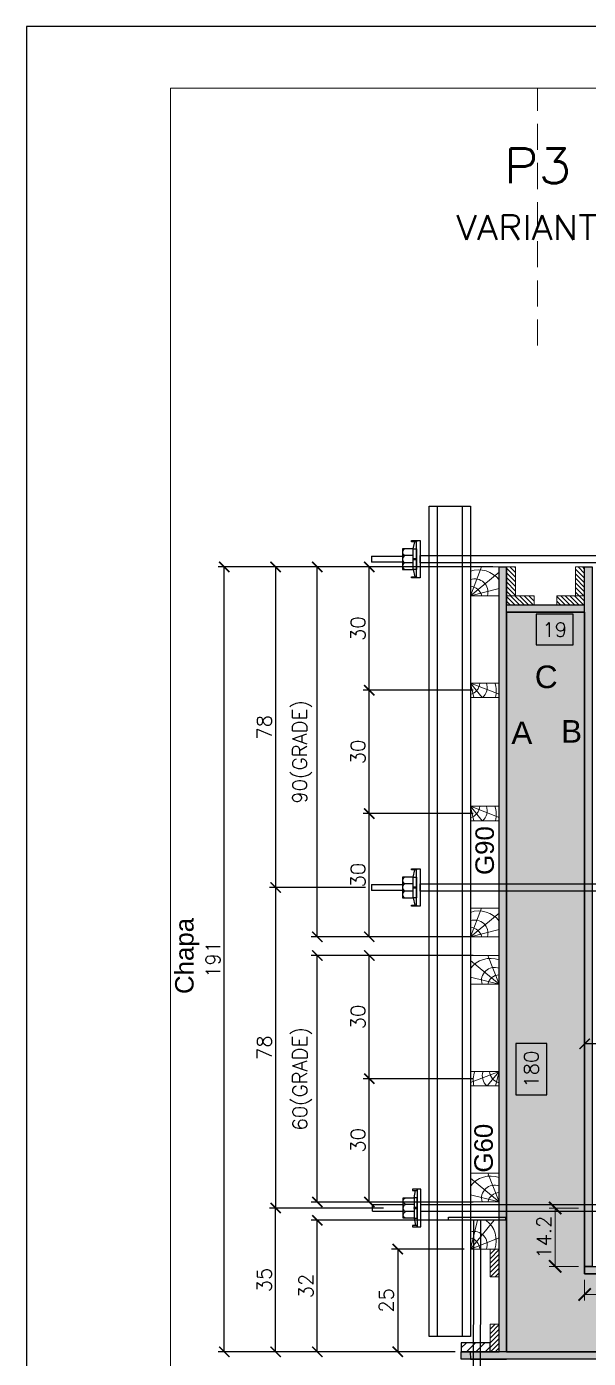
# Model space of a CAD drawing. Extents: x -23436 to 4767, y -3862 to 10024.
# Drawn here: x -20676 to -20403, y 5634 to 6282 of the extents above; entities that cross this region are included whole.
import ezdxf
from ezdxf.enums import TextEntityAlignment as Align

# ---------------------------------------------------------------- set-up
doc = ezdxf.new("R2010")
doc.units = 0
doc.header["$PDMODE"] = 2
doc.header["$PDSIZE"] = 10
doc.linetypes.add('CABLIN', pattern=[0.35, 0.25, -0.1])
doc.linetypes.add('HIDDEN', pattern=[9.525, 6.35, -3.175])
doc.layers.get('0').update_dxf_attribs({"lineweight": 13})
doc.layers.get('Defpoints').update_dxf_attribs({"lineweight": 13})
for name, color, linetype in [('Barra de Ancoragem', 20, 'Continuous'), ('CHAPA', 1, 'Continuous'), ('Concreto', 250, 'HIDDEN'), ('Cota', 4, 'Continuous'), ('Cota Seção (2x)', 4, 'Continuous'), ('Hachura', 252, 'CABLIN'), ('MB Logo', 254, 'Continuous'), ('MEIO_PONT', 93, 'Continuous'), ('Painéis', 30, 'Continuous'), ('Perfil Metálico', 224, 'Continuous'), ('Texto de Titulo', 7, 'Continuous'), ('Texto Qtd Sarr', 242, 'Continuous'), ('TEXTO_GERAL', 7, 'Continuous')]:
    doc.layers.add(name, color=color, linetype=linetype)
for name, color, linetype, lineweight in [('FOLHA MB', 7, 'Continuous', 13), ('Madeira', 100, 'Continuous', 13), ('sarrafo', 93, 'Continuous', 13), ('Texto Seção', 7, 'Continuous', 15)]:
    doc.layers.add(name, color=color, linetype=linetype, lineweight=lineweight)
doc.layers.add('Laje_Perimetro', color=7, linetype='Continuous', plot=False)
doc.styles.add('ARIAL', font='arial.ttf', dxfattribs={"oblique": 15, "height": 25})
doc.styles.add('ROMANS', font='romans.shx')
doc.styles.add('SANSSERIF', font='sas_____.pfb')
doc.dimstyles.new('COTA SECAO', dxfattribs={"dimtxt": 7, "dimasz": 5, "dimexe": 3, "dimexo": 3, "dimgap": 2, "dimtad": 3, "dimdec": 1, "dimlfac": 0.5, "dimzin": 12, "dimdsep": 46, "dimtxsty": 'ROMANS', "dimblk": 'ARCHTICK', "dimcen": 0, "dimclrd": 4, "dimclre": 4, "dimclrt": 1, "dimadec": 1, "dimazin": 3, "dimtfac": 1, "dimtdec": 1, "dimtmove": 0, "dimatfit": 3, "dimldrblk": 'OBLIQUE', "dimfxl": 0, "dimtolj": 1, "dimtzin": 12, "dimarcsym": 0})
doc.dimstyles.new('SECÇÃO 2', dxfattribs={"dimtxt": 7, "dimasz": 6, "dimexe": 0.18, "dimexo": 2, "dimgap": -4, "dimtad": 3, "dimdec": 1, "dimlfac": 0.5, "dimzin": 12, "dimdsep": 46, "dimtxsty": 'ROMANS', "dimblk": 'ARCHTICK', "dimcen": 0.09, "dimse1": 1, "dimse2": 1, "dimsd1": 1, "dimsd2": 1, "dimclrd": 180, "dimclre": 5, "dimclrt": 1, "dimadec": 0, "dimazin": 3, "dimtfac": 1, "dimtdec": 1, "dimtofl": 0, "dimtmove": 0, "dimatfit": 3, "dimldrblk": 'ARCHTICK', "dimfxl": 0, "dimtolj": 1, "dimtzin": 0, "dimarcsym": 0})
pattern_1 = [(315, (-19244.7105, 4788.4907), (1.122532, 1.122532), [])]

# ---------------------------------------------------------------- blocks, each defined once
blk = doc.blocks.new('A$C169d8357')
at = {"layer": 'FOLHA MB', "color": 1}
for points in [[(0, 1199.94), (0, 149.94), (1485.02, 149.94), (1485.02, 1199.94)], [(70, 1169.94), (70, 179.94), (1455.02, 179.94), (1455.02, 1169.94)]]:
    blk.add_lwpolyline(points, close=True, dxfattribs=at)
blk = doc.blocks.new('titulo1')
at = {"layer": 'Defpoints', "color": 252, "linetype": 'HIDDEN', "ltscale": 2}
blk.add_line((0, 0), (0, 125), dxfattribs=at)
at = {"layer": 'Defpoints', "style": 'ROMANS', "oblique": 15}
blk.add_attdef('FOLHA', text='', height=10, dxfattribs=at).set_placement((0, 15.58), align=Align.MIDDLE_CENTER)
at = {"layer": 'Texto Qtd Sarr', "color": 3, "style": 'ROMANS', "oblique": 15}
for tag, height, p in [('TITULO', 17, (0, 71.45)), ('SEÇÃO', 12, (0, 41.55))]:
    blk.add_attdef(tag, text='', height=height, dxfattribs=at).set_placement(p, align=Align.MIDDLE_CENTER)
blk = doc.blocks.new('ERTYERTYUYTURTYUTRYU')
at = {"layer": 'Barra de Ancoragem'}
for p, q in [((8963.33, 10873.8), (8963.33, 10855.54)), ((8964.88, 10869.68), (8964.1, 10873.21)), ((8985.14, 10863.2), (8985.14, 10866.14)), ((8964.88, 10859.66), (8964.1, 10856.13))]:
    blk.add_line(p, q, dxfattribs=at)
at = {"layer": 'Barra de Ancoragem', "flags": 128}
for points in [[(8961.54, 10855.54), (8961.54, 10873.8), (8963.33, 10873.8), (8963.33, 10855.54)], [(8963.33, 10873.8), (8965.7, 10873.8), (8965.7, 10873.21), (8963.33, 10873.21)], [(8963.33, 10869.68), (8964.88, 10869.68), (8964.88, 10859.66), (8963.33, 10859.66)], [(8963.33, 10856.13), (8965.7, 10856.13), (8965.7, 10855.54), (8963.33, 10855.54)]]:
    blk.add_lwpolyline(points, close=True, dxfattribs=at)
for points in [[(8964.88, 10859.66), (8970.14, 10859.66), (8970.14, 10869.68), (8964.88, 10869.68)], [(8964.88, 10864.37), (8963.33, 10864.37), (8963.33, 10864.96), (8964.88, 10864.96), (8964.88, 10864.37), (8964.88, 10864.96)], [(8985.14, 10863.2), (8970.14, 10863.2), (8970.14, 10866.14), (8985.14, 10866.14)]]:
    blk.add_lwpolyline(points, dxfattribs=at)
for points in [[(8964.88, 10866.44), (8968.96, 10866.44, 0.729796), (8968.96, 10869.68, 0.729796)], [(8964.88, 10862.9), (8968.96, 10862.9, 0.666667), (8968.96, 10866.44, 0.666667)]]:
    blk.add_lwpolyline(points, format="xyb", dxfattribs=at)
at = {"layer": 'Barra de Ancoragem'}
blk.add_arc((8968.44, 10861.28), 1.7, 287.75636, 72.24364, dxfattribs=at)
blk = doc.blocks.new('*D5163')
at = {"layer": 'Cota Seção (2x)', "color": 180, "lineweight": -2, "transparency": 16777216}
for p, q in [((-20410.51, 5996.32), (-20428.51, 5996.32)), ((-20428.51, 5996.32), (-20428.51, 5981.32)), ((-20410.51, 5981.32), (-20410.51, 5996.32)), ((-20428.51, 5981.32), (-20410.51, 5981.32))]:
    blk.add_line(p, q, dxfattribs=at)
at = {"layer": 'Defpoints', "color": 0, "transparency": 16777216}
for p in [(-20442.96, 6000.89), (-20404.96, 6000.89), (-20404.96, 5977.32)]:
    blk.add_point(p, dxfattribs=at)
at = {"layer": 'Cota Seção (2x)', "color": 1, "transparency": 16777216, "insert": (-20419.51, 5988.82), "char_height": 7, "attachment_point": 5, "style": 'ROMANS'}
blk.add_mtext('\\A1;19', dxfattribs=at)
blk = doc.blocks.new('_ArchTick')
at = {"color": 0, "linetype": 'ByBlock', "const_width": 0.15}
blk.add_lwpolyline([(-0.5, -0.5), (0.5, 0.5)], dxfattribs=at)
blk = doc.blocks.new('*D5165')
at = {"layer": 'Cota Seção (2x)', "color": 180, "lineweight": -2, "transparency": 16777216}
for p, q in [((-20423.38, 5787.39), (-20438.38, 5787.39)), ((-20438.38, 5787.39), (-20438.38, 5762.39)), ((-20423.38, 5762.39), (-20423.38, 5787.39)), ((-20438.38, 5762.39), (-20423.38, 5762.39))]:
    blk.add_line(p, q, dxfattribs=at)
at = {"layer": 'Defpoints', "color": 0, "transparency": 16777216}
for p in [(-20441.24, 5997.29), (-20419.38, 5997.29), (-20441.24, 5637.29)]:
    blk.add_point(p, dxfattribs=at)
at = {"layer": 'Cota Seção (2x)', "color": 1, "transparency": 16777216, "insert": (-20430.88, 5774.89), "char_height": 7, "attachment_point": 5, "rotation": 90, "style": 'ROMANS'}
blk.add_mtext('\\A1;180', dxfattribs=at)
blk = doc.blocks.new('*D5166')
at = {"layer": 'Cota Seção (2x)', "color": 180, "lineweight": -2, "transparency": 16777216}
for p, q in [((-20151.96, 5671.46), (-20177.96, 5671.46)), ((-20177.96, 5671.46), (-20177.96, 5656.46)), ((-20151.96, 5656.46), (-20151.96, 5671.46)), ((-20177.96, 5656.46), (-20151.96, 5656.46))]:
    blk.add_line(p, q, dxfattribs=at)
at = {"layer": 'Defpoints', "color": 0, "transparency": 16777216}
for p in [(-20442.96, 5652.46), (-20442.96, 5648.99), (-19972.96, 5648.99)]:
    blk.add_point(p, dxfattribs=at)
at = {"layer": 'Cota Seção (2x)', "color": 1, "transparency": 16777216, "insert": (-20164.96, 5663.96), "char_height": 7, "attachment_point": 5, "style": 'ROMANS'}
blk.add_mtext('\\A1;235', dxfattribs=at)
blk = doc.blocks.new('PONTALETE')
at = {"layer": 'Madeira'}
for q in [(2.71, 7), (7, 5.76), (7, 1.74)]:
    blk.add_line((0, 0), q, dxfattribs=at)
blk.add_lwpolyline([(0, 0), (7, 0), (7, 7), (0, 7)], close=True, dxfattribs=at)
for centre, radius, start, end in [((2.04, 0.06), 6.23, 37.2818, 109.0913), ((1.09, 0.9), 3.19, 343.603, 109.9847), ((-0.21, -0.78), 3.09, 14.6322, 86.0383)]:
    blk.add_arc(centre, radius, start, end, dxfattribs=at)
blk = doc.blocks.new('*D5167')
at = {"layer": 'Cota', "color": 4, "lineweight": -2, "transparency": 16777216}
for p, q in [((-20463.63, 5701.29), (-20538, 5701.29)), ((-20535, 5637.29), (-20535, 5701.29)), ((-20467.96, 5637.29), (-20538, 5637.29))]:
    blk.add_line(p, q, dxfattribs=at)
at = {"layer": 'Defpoints', "color": 0, "transparency": 16777216}
for p in [(-20535, 5701.29), (-20460.63, 5701.29), (-20464.96, 5637.29)]:
    blk.add_point(p, dxfattribs=at)
at = {"layer": 'Cota', "color": 4, "lineweight": -2, "transparency": 16777216, "xscale": 5, "yscale": 5, "zscale": 5}
for p, rotation in [((-20535, 5701.29), 90), ((-20535, 5637.29), 270)]:
    blk.add_blockref('_ArchTick', p, dxfattribs=dict(at, rotation=rotation))
at = {"layer": 'Cota', "color": 1, "transparency": 16777216, "insert": (-20540.5, 5669.29), "char_height": 7, "attachment_point": 5, "rotation": 90, "style": 'ROMANS'}
blk.add_mtext('\\A1;32', dxfattribs=at)
blk = doc.blocks.new('_OBLIQUE')
at = {"color": 0, "linetype": 'ByBlock', "lineweight": -2}
for p, q in [((0, 0), (-1, 0)), ((-0.5, -0.5), (0.5, 0.5))]:
    blk.add_line(p, q, dxfattribs=at)
blk = doc.blocks.new('*D5168')
at = {"layer": 'Cota', "color": 4, "lineweight": -2, "transparency": 16777216}
for p, q in [((-20463.56, 5687.29), (-20498.87, 5687.29)), ((-20495.87, 5687.29), (-20495.87, 5637.29)), ((-20467.96, 5637.29), (-20498.87, 5637.29))]:
    blk.add_line(p, q, dxfattribs=at)
at = {"layer": 'Defpoints', "color": 0, "transparency": 16777216}
for p in [(-20460.56, 5687.29), (-20495.87, 5637.29), (-20464.96, 5637.29)]:
    blk.add_point(p, dxfattribs=at)
at = {"layer": 'Cota', "color": 4, "lineweight": -2, "transparency": 16777216, "xscale": 5, "yscale": 5, "zscale": 5}
for p, rotation in [((-20495.87, 5687.29), 90), ((-20495.87, 5637.29), 270)]:
    blk.add_blockref('_ArchTick', p, dxfattribs=dict(at, rotation=rotation))
at = {"layer": 'Cota', "color": 1, "transparency": 16777216, "insert": (-20501.37, 5662.29), "char_height": 7, "attachment_point": 5, "rotation": 90, "style": 'ROMANS'}
blk.add_mtext('\\A1;25', dxfattribs=at)
blk = doc.blocks.new('*D5169')
at = {"layer": 'Cota', "color": 4, "lineweight": -2, "transparency": 16777216}
for p, q in [((-20404.96, 5678.29), (-20404.96, 5790.22)), ((-19950.96, 5686.29), (-19950.96, 5790.22)), ((-19950.96, 5787.22), (-20404.96, 5787.22))]:
    blk.add_line(p, q, dxfattribs=at)
at = {"layer": 'Defpoints', "color": 0, "transparency": 16777216}
for p in [(-20404.96, 5787.22), (-19950.96, 5683.29), (-20404.96, 5675.29)]:
    blk.add_point(p, dxfattribs=at)
at = {"layer": 'Cota', "color": 4, "lineweight": -2, "transparency": 16777216, "xscale": 5, "yscale": 5, "zscale": 5, "rotation": 180}
blk.add_blockref('_ArchTick', (-20404.96, 5787.22), dxfattribs=at)
at = {"layer": 'Cota', "color": 4, "lineweight": -2, "transparency": 16777216, "xscale": 5, "yscale": 5, "zscale": 5}
blk.add_blockref('_ArchTick', (-19950.96, 5787.22), dxfattribs=at)
at = {"layer": 'Cota', "color": 1, "transparency": 16777216, "insert": (-20177.96, 5792.72), "char_height": 7, "attachment_point": 5, "style": 'ROMANS'}
blk.add_mtext('\\A1;227', dxfattribs=at)
blk = doc.blocks.new('*D5175')
at = {"layer": 'Cota Seção (2x)', "color": 4, "lineweight": 5, "transparency": 16777216}
for p, q in [((-20404.96, 5672.29), (-20404.96, 5662.2)), ((-20372.96, 5672.29), (-20372.96, 5662.2)), ((-20372.96, 5665.2), (-20404.96, 5665.2))]:
    blk.add_line(p, q, dxfattribs=at)
at = {"layer": 'Defpoints', "color": 0, "transparency": 16777216}
for p in [(-20404.96, 5675.29), (-20372.96, 5675.29), (-20404.96, 5665.2)]:
    blk.add_point(p, dxfattribs=at)
at = {"layer": 'Cota Seção (2x)', "color": 4, "lineweight": 5, "transparency": 16777216, "xscale": 6, "yscale": 6, "zscale": 6, "rotation": 180}
blk.add_blockref('_ArchTick', (-20404.96, 5665.2), dxfattribs=at)
at = {"layer": 'Cota Seção (2x)', "color": 4, "lineweight": 5, "transparency": 16777216, "xscale": 6, "yscale": 6, "zscale": 6}
blk.add_blockref('_ArchTick', (-20372.96, 5665.2), dxfattribs=at)
at = {"layer": 'Cota Seção (2x)', "color": 1, "transparency": 16777216, "insert": (-20388.96, 5670.7), "char_height": 7, "attachment_point": 5, "style": 'ROMANS'}
blk.add_mtext('\\A1;16', dxfattribs=at)
blk = doc.blocks.new('*D5176')
at = {"layer": 'Cota', "color": 4, "lineweight": -2, "transparency": 16777216}
for p, q in [((-20502.73, 5707.29), (-20558.27, 5707.29)), ((-20555.27, 5637.29), (-20555.27, 5707.29)), ((-20467.96, 5637.29), (-20558.27, 5637.29))]:
    blk.add_line(p, q, dxfattribs=at)
at = {"layer": 'Defpoints', "color": 0, "transparency": 16777216}
for p in [(-20555.27, 5707.29), (-20499.73, 5707.29), (-20464.96, 5637.29)]:
    blk.add_point(p, dxfattribs=at)
at = {"layer": 'Cota', "color": 4, "lineweight": -2, "transparency": 16777216, "xscale": 5, "yscale": 5, "zscale": 5}
for p, rotation in [((-20555.27, 5707.29), 90), ((-20555.27, 5637.29), 270)]:
    blk.add_blockref('_ArchTick', p, dxfattribs=dict(at, rotation=rotation))
at = {"layer": 'Cota', "color": 1, "transparency": 16777216, "insert": (-20560.77, 5672.29), "char_height": 7, "attachment_point": 5, "rotation": 90, "style": 'ROMANS'}
blk.add_mtext('\\A1;35', dxfattribs=at)
blk = doc.blocks.new('*D5177')
at = {"layer": 'Cota Seção (2x)', "color": 4, "lineweight": 5, "transparency": 16777216}
for p, q in [((-20407.96, 5707.29), (-20422.25, 5707.29)), ((-20419.25, 5678.89), (-20419.25, 5707.29)), ((-20407.96, 5678.89), (-20422.25, 5678.89))]:
    blk.add_line(p, q, dxfattribs=at)
at = {"layer": 'Defpoints', "color": 0, "transparency": 16777216}
for p in [(-20419.25, 5707.29), (-20404.96, 5707.29), (-20404.96, 5678.89)]:
    blk.add_point(p, dxfattribs=at)
at = {"layer": 'Cota Seção (2x)', "color": 4, "lineweight": 5, "transparency": 16777216, "xscale": 6, "yscale": 6, "zscale": 6}
for p, rotation in [((-20419.25, 5707.29), 90), ((-20419.25, 5678.89), 270)]:
    blk.add_blockref('_ArchTick', p, dxfattribs=dict(at, rotation=rotation))
at = {"layer": 'Cota Seção (2x)', "color": 1, "transparency": 16777216, "insert": (-20424.75, 5693.09), "char_height": 7, "attachment_point": 5, "rotation": 90, "style": 'ROMANS'}
blk.add_mtext('\\A1;14.2', dxfattribs=at)
blk = doc.blocks.new('*D5178')
at = {"layer": 'Cota', "color": 4, "lineweight": -2, "transparency": 16777216}
for p, q in [((-20449.56, 6019.29), (-20583.24, 6019.29)), ((-20580.24, 5637.29), (-20580.24, 6019.29)), ((-20467.96, 5637.29), (-20583.24, 5637.29))]:
    blk.add_line(p, q, dxfattribs=at)
at = {"layer": 'Defpoints', "color": 0, "transparency": 16777216}
for p in [(-20580.24, 6019.29), (-20446.56, 6019.29), (-20464.96, 5637.29)]:
    blk.add_point(p, dxfattribs=at)
at = {"layer": 'Cota', "color": 4, "lineweight": -2, "transparency": 16777216, "xscale": 5, "yscale": 5, "zscale": 5}
for p, rotation in [((-20580.24, 6019.29), 90), ((-20580.24, 5637.29), 270)]:
    blk.add_blockref('_ArchTick', p, dxfattribs=dict(at, rotation=rotation))
at = {"layer": 'Cota', "color": 1, "transparency": 16777216, "insert": (-20585.74, 5828.29), "char_height": 7, "attachment_point": 5, "rotation": 90, "style": 'ROMANS'}
blk.add_mtext('\\A1;191', dxfattribs=at)
blk = doc.blocks.new('*D5182')
at = {"layer": 'Cota', "color": 4, "lineweight": -2, "transparency": 16777216}
for p, q in [((-20453.96, 6019.29), (-20558.27, 6019.29)), ((-20555.27, 6019.29), (-20555.27, 5863.29)), ((-20511.62, 5863.29), (-20558.27, 5863.29))]:
    blk.add_line(p, q, dxfattribs=at)
at = {"layer": 'Defpoints', "color": 0, "transparency": 16777216}
for p in [(-20450.96, 6019.29), (-20555.27, 5863.29), (-20508.62, 5863.29)]:
    blk.add_point(p, dxfattribs=at)
at = {"layer": 'Cota', "color": 4, "lineweight": -2, "transparency": 16777216, "xscale": 5, "yscale": 5, "zscale": 5}
for p, rotation in [((-20555.27, 6019.29), 90), ((-20555.27, 5863.29), 270)]:
    blk.add_blockref('_ArchTick', p, dxfattribs=dict(at, rotation=rotation))
at = {"layer": 'Cota', "color": 1, "transparency": 16777216, "insert": (-20560.77, 5941.29), "char_height": 7, "attachment_point": 5, "rotation": 90, "style": 'ROMANS'}
blk.add_mtext('\\A1;78', dxfattribs=at)
blk = doc.blocks.new('*D5183')
at = {"layer": 'Cota', "color": 4, "lineweight": -2, "transparency": 16777216}
for p, q in [((-20511.62, 5863.29), (-20558.27, 5863.29)), ((-20555.27, 5863.29), (-20555.27, 5707.29)), ((-20511.21, 5707.29), (-20558.27, 5707.29))]:
    blk.add_line(p, q, dxfattribs=at)
at = {"layer": 'Defpoints', "color": 0, "transparency": 16777216}
for p in [(-20508.62, 5863.29), (-20555.27, 5707.29), (-20508.21, 5707.29)]:
    blk.add_point(p, dxfattribs=at)
at = {"layer": 'Cota', "color": 4, "lineweight": -2, "transparency": 16777216, "xscale": 5, "yscale": 5, "zscale": 5}
for p, rotation in [((-20555.27, 5863.29), 90), ((-20555.27, 5707.29), 270)]:
    blk.add_blockref('_ArchTick', p, dxfattribs=dict(at, rotation=rotation))
at = {"layer": 'Cota', "color": 1, "transparency": 16777216, "insert": (-20560.77, 5785.29), "char_height": 7, "attachment_point": 5, "rotation": 90, "style": 'ROMANS'}
blk.add_mtext('\\A1;78', dxfattribs=at)
blk = doc.blocks.new('MEIO PONTALETE')
at = {"layer": 'Madeira'}
for q in [(2.71, 7), (3.5, 2.88), (3.5, 0.87)]:
    blk.add_line((0, 0), q, dxfattribs=at)
blk.add_lwpolyline([(0, 0), (3.5, 0), (3.5, 7), (0, 7)], close=True, dxfattribs=at)
for centre, radius, start, end in [((2.04, 0.06), 6.23, 76.4499, 109.0913), ((1.09, 0.9), 3.19, 40.9063, 109.9847), ((-0.21, -0.78), 3.09, 14.6322, 86.0383)]:
    blk.add_arc(centre, radius, start, end, dxfattribs=at)
blk = doc.blocks.new('*D5184')
at = {"layer": 'Cota', "color": 4, "lineweight": -2, "transparency": 16777216}
for p, q in [((-20459.2, 5830.21), (-20538, 5830.21)), ((-20535, 5710.21), (-20535, 5830.21)), ((-20459.2, 5710.21), (-20538, 5710.21))]:
    blk.add_line(p, q, dxfattribs=at)
at = {"layer": 'Defpoints', "color": 0, "transparency": 16777216}
for p in [(-20535, 5830.21), (-20456.2, 5830.21), (-20456.2, 5710.21)]:
    blk.add_point(p, dxfattribs=at)
at = {"layer": 'Cota', "color": 4, "lineweight": -2, "transparency": 16777216, "xscale": 5, "yscale": 5, "zscale": 5}
for p, rotation in [((-20535, 5830.21), 90), ((-20535, 5710.21), 270)]:
    blk.add_blockref('_ArchTick', p, dxfattribs=dict(at, rotation=rotation))
at = {"layer": 'Cota', "color": 1, "transparency": 16777216, "insert": (-20542.33, 5770.21), "char_height": 7, "attachment_point": 5, "rotation": 90, "style": 'ROMANS'}
blk.add_mtext('\\A1;60(GRADE)', dxfattribs=at)
blk = doc.blocks.new('*D5185')
at = {"layer": 'Cota', "color": 4, "lineweight": -2, "transparency": 16777216}
for p, q in [((-20459.2, 5770.21), (-20512.71, 5770.21)), ((-20509.71, 5710.21), (-20509.71, 5770.21)), ((-20459.2, 5710.21), (-20512.71, 5710.21))]:
    blk.add_line(p, q, dxfattribs=at)
at = {"layer": 'Defpoints', "color": 0, "transparency": 16777216}
for p in [(-20509.71, 5770.21), (-20456.2, 5770.21), (-20456.2, 5710.21)]:
    blk.add_point(p, dxfattribs=at)
at = {"layer": 'Cota', "color": 4, "lineweight": -2, "transparency": 16777216, "xscale": 5, "yscale": 5, "zscale": 5}
for p, rotation in [((-20509.71, 5770.21), 90), ((-20509.71, 5710.21), 270)]:
    blk.add_blockref('_ArchTick', p, dxfattribs=dict(at, rotation=rotation))
at = {"layer": 'Cota', "color": 1, "transparency": 16777216, "insert": (-20515.21, 5740.21), "char_height": 7, "attachment_point": 5, "rotation": 90, "style": 'ROMANS'}
blk.add_mtext('\\A1;30', dxfattribs=at)
blk = doc.blocks.new('*D5186')
at = {"layer": 'Cota', "color": 4, "lineweight": -2, "transparency": 16777216}
for p, q in [((-20463.56, 5830.21), (-20512.71, 5830.21)), ((-20509.71, 5770.21), (-20509.71, 5830.21)), ((-20463.56, 5770.21), (-20512.71, 5770.21))]:
    blk.add_line(p, q, dxfattribs=at)
at = {"layer": 'Defpoints', "color": 0, "transparency": 16777216}
for p in [(-20509.71, 5830.21), (-20460.56, 5830.21), (-20460.56, 5770.21)]:
    blk.add_point(p, dxfattribs=at)
at = {"layer": 'Cota', "color": 4, "lineweight": -2, "transparency": 16777216, "xscale": 5, "yscale": 5, "zscale": 5}
for p, rotation in [((-20509.71, 5830.21), 90), ((-20509.71, 5770.21), 270)]:
    blk.add_blockref('_ArchTick', p, dxfattribs=dict(at, rotation=rotation))
at = {"layer": 'Cota', "color": 1, "transparency": 16777216, "insert": (-20515.21, 5800.21), "char_height": 7, "attachment_point": 5, "rotation": 90, "style": 'ROMANS'}
blk.add_mtext('\\A1;30', dxfattribs=at)
blk = doc.blocks.new('*D5187')
at = {"layer": 'Cota', "color": 4, "lineweight": -2, "transparency": 16777216}
for p, q in [((-20459.23, 6019.29), (-20538.02, 6019.29)), ((-20535.02, 5839.29), (-20535.02, 6019.29)), ((-20459.23, 5839.29), (-20538.02, 5839.29))]:
    blk.add_line(p, q, dxfattribs=at)
at = {"layer": 'Defpoints', "color": 0, "transparency": 16777216}
for p in [(-20535.02, 6019.29), (-20456.23, 6019.29), (-20456.23, 5839.29)]:
    blk.add_point(p, dxfattribs=at)
at = {"layer": 'Cota', "color": 4, "lineweight": -2, "transparency": 16777216, "xscale": 5, "yscale": 5, "zscale": 5}
for p, rotation in [((-20535.02, 6019.29), 90), ((-20535.02, 5839.29), 270)]:
    blk.add_blockref('_ArchTick', p, dxfattribs=dict(at, rotation=rotation))
at = {"layer": 'Cota', "color": 1, "transparency": 16777216, "insert": (-20542.36, 5929.29), "char_height": 7, "attachment_point": 5, "rotation": 90, "style": 'ROMANS'}
blk.add_mtext('\\A1;90(GRADE)', dxfattribs=at)
blk = doc.blocks.new('*D5188')
at = {"layer": 'Cota', "color": 4, "lineweight": -2, "transparency": 16777216}
for p, q in [((-20459.23, 5899.29), (-20512.74, 5899.29)), ((-20509.74, 5839.29), (-20509.74, 5899.29)), ((-20459.23, 5839.29), (-20512.74, 5839.29))]:
    blk.add_line(p, q, dxfattribs=at)
at = {"layer": 'Defpoints', "color": 0, "transparency": 16777216}
for p in [(-20509.74, 5899.29), (-20456.23, 5899.29), (-20456.23, 5839.29)]:
    blk.add_point(p, dxfattribs=at)
at = {"layer": 'Cota', "color": 4, "lineweight": -2, "transparency": 16777216, "xscale": 5, "yscale": 5, "zscale": 5}
for p, rotation in [((-20509.74, 5899.29), 90), ((-20509.74, 5839.29), 270)]:
    blk.add_blockref('_ArchTick', p, dxfattribs=dict(at, rotation=rotation))
at = {"layer": 'Cota', "color": 1, "transparency": 16777216, "insert": (-20515.24, 5869.29), "char_height": 7, "attachment_point": 5, "rotation": 90, "style": 'ROMANS'}
blk.add_mtext('\\A1;30', dxfattribs=at)
blk = doc.blocks.new('*D5189')
at = {"layer": 'Cota', "color": 4, "lineweight": -2, "transparency": 16777216}
for p, q in [((-20459.23, 5959.29), (-20512.74, 5959.29)), ((-20509.74, 5899.29), (-20509.74, 5959.29)), ((-20459.23, 5899.29), (-20512.74, 5899.29))]:
    blk.add_line(p, q, dxfattribs=at)
at = {"layer": 'Defpoints', "color": 0, "transparency": 16777216}
for p in [(-20509.74, 5959.29), (-20456.23, 5959.29), (-20456.23, 5899.29)]:
    blk.add_point(p, dxfattribs=at)
at = {"layer": 'Cota', "color": 4, "lineweight": -2, "transparency": 16777216, "xscale": 5, "yscale": 5, "zscale": 5}
for p, rotation in [((-20509.74, 5959.29), 90), ((-20509.74, 5899.29), 270)]:
    blk.add_blockref('_ArchTick', p, dxfattribs=dict(at, rotation=rotation))
at = {"layer": 'Cota', "color": 1, "transparency": 16777216, "insert": (-20515.24, 5929.29), "char_height": 7, "attachment_point": 5, "rotation": 90, "style": 'ROMANS'}
blk.add_mtext('\\A1;30', dxfattribs=at)
blk = doc.blocks.new('*D5190')
at = {"layer": 'Cota', "color": 4, "lineweight": -2, "transparency": 16777216}
for p, q in [((-20459.23, 6019.29), (-20512.74, 6019.29)), ((-20509.74, 5959.29), (-20509.74, 6019.29)), ((-20459.23, 5959.29), (-20512.74, 5959.29))]:
    blk.add_line(p, q, dxfattribs=at)
at = {"layer": 'Defpoints', "color": 0, "transparency": 16777216}
for p in [(-20509.74, 6019.29), (-20456.23, 6019.29), (-20456.23, 5959.29)]:
    blk.add_point(p, dxfattribs=at)
at = {"layer": 'Cota', "color": 4, "lineweight": -2, "transparency": 16777216, "xscale": 5, "yscale": 5, "zscale": 5}
for p, rotation in [((-20509.74, 6019.29), 90), ((-20509.74, 5959.29), 270)]:
    blk.add_blockref('_ArchTick', p, dxfattribs=dict(at, rotation=rotation))
at = {"layer": 'Cota', "color": 1, "transparency": 16777216, "insert": (-20515.24, 5989.29), "char_height": 7, "attachment_point": 5, "rotation": 90, "style": 'ROMANS'}
blk.add_mtext('\\A1;30', dxfattribs=at)

msp = doc.modelspace()

# ---------------------------------------------------------------- hatches: boundary and pattern name
at = {"layer": 'Concreto'}
h = msp.add_hatch(dxfattribs=at)
h.set_pattern_fill('AR-CONC', color=256, scale=0.1, angle=-90)
h.set_pattern_definition([(320, (219.267, 5771.549), (-1.593909, -18.218467), [1.905, -20.955]), (265, (219.267, 5771.549), (19.105685, 3.524342), [1.524, -16.764058]), (10.45144, (219.134, 5770.03), (17.511775, -14.694125), [1.619001, -17.809024]), (316.1842, (224.347, 5771.549), (-4.204233, -27.107904), [2.8575, -31.4325]), (6.63556, (223.997, 5769.29), (24.742612, -23.740413), [2.428502, -26.71356]), (261.18415, (224.347, 5771.549), (24.742612, -23.740413), [2.285997, -25.145973]), (291, (223.077, 5769.009), (-10.22652, -15.161439), [1.905, -20.955]), (236, (223.077, 5769.009), (18.418797, -6.180203), [1.524, -16.764]), (341.451445, (222.225, 5767.745), (8.192277, -21.341642), [1.619001, -17.808994]), (307.5, (219.267, 5771.5485), (8.4555039, -0.3088603), [0, -16.5608, 0, -17.018, 0, -16.8275]), (277.5, (219.267, 5771.5485), (10.0180575, -6.6819663), [0, -9.7028, 0, -16.1798, 0, -6.4135]), (237.5, (219.267, 5777.213), (-0.5728744, -13.5590595), [0, -6.35, 0, -19.812, 0, -26.289]), (227.5, (219.267, 5779.753), (2.542649, -14.812918), [0, -8.255, 0, -13.1572, 0, -18.669])])
h.paths.add_polyline_path([(-20404.963, 5675.291), (-19972.963, 5675.291), (-19972.963, 5637.291), (-20442.963, 5637.291), (-20442.963, 5997.291), (-20404.963, 5997.291)])
at = {"layer": 'Hachura'}
h = msp.add_hatch(color=256, dxfattribs=at)
h.dxf.hatch_style = 1
h.paths.add_polyline_path([(-19950.963, 5637.291), (-19950.963, 5633.691), (-20464.963, 5633.684), (-20464.963, 5637.291), (-20446.563, 5637.291), (-20446.563, 6019.291), (-20442.963, 6019.291), (-20442.963, 6000.891), (-20404.963, 6000.891), (-20404.963, 6019.291), (-20401.363, 6019.291), (-20401.363, 5678.891), (-20404.963, 5678.891), (-20405.157, 5997.291), (-20442.963, 5997.291), (-20442.963, 5637.291), (-19972.963, 5637.291), (-19972.963, 5675.291), (-20404.963, 5675.291), (-20404.963, 5678.891), (-19950.963, 5678.891), (-19950.963, 5675.291), (-19969.363, 5675.291), (-19969.363, 5637.291)])
h = msp.add_hatch(dxfattribs=at)
h.set_pattern_fill('ANSI31', color=256, scale=0.5, angle=270, style=0)
h.set_pattern_definition([(315, (-19230.7105, 4788.4907), (1.122532, 1.122532), [])])
h.paths.add_polyline_path([(-20438.563, 6019.291), (-20438.563, 6005.291), (-20442.963, 6005.291), (-20442.963, 6019.291)])
h = msp.add_hatch(dxfattribs=at)
h.set_pattern_fill('ANSI31', color=256, scale=0.5, angle=270, style=0)
h.set_pattern_definition(pattern_1)
h.paths.add_polyline_path([(-20409.363, 6019.291), (-20409.363, 6005.291), (-20404.963, 6005.291), (-20404.963, 6019.291)])
h = msp.add_hatch(dxfattribs=at)
h.set_pattern_fill('ANSI31', color=256, scale=0.5, angle=270, style=0)
h.set_pattern_definition([(315, (-19269.2105, 4788.4907), (1.122532, 1.122532), [])])
h.paths.add_polyline_path([(-20442.963, 6000.891), (-20429.463, 6000.891), (-20429.463, 6005.291), (-20442.963, 6005.291)])
h = msp.add_hatch(dxfattribs=at)
h.set_pattern_fill('ANSI31', color=256, scale=0.5, angle=270, style=0)
h.set_pattern_definition(pattern_1)
h.paths.add_polyline_path([(-20418.463, 6000.891), (-20404.963, 6000.891), (-20404.963, 6005.291), (-20418.463, 6005.291)])
h = msp.add_hatch(dxfattribs=at)
h.set_pattern_fill('ANSI31', color=256, scale=0.5, angle=180, style=0)
h.set_pattern_definition([(225, (-29258.6175, -17412.6174), (1.12253202, -1.12253202), [])])
h.paths.add_polyline_path([(-20446.563, 5673.791), (-20450.963, 5673.791), (-20450.963, 5687.291), (-20446.563, 5687.291)])
h = msp.add_hatch(dxfattribs=at)
h.set_pattern_fill('ANSI31', color=256, scale=0.5, angle=180, style=0)
h.set_pattern_definition([(225, (-29258.6175, -17449.1174), (1.12253202, -1.12253202), [])])
h.paths.add_polyline_path([(-20446.563, 5637.291), (-20450.963, 5637.291), (-20450.963, 5650.791), (-20446.563, 5650.791)])
at = {"layer": 'MEIO_PONT'}
h = msp.add_hatch(dxfattribs=at)
h.set_pattern_fill('ANSI31', color=256, angle=-180, style=0)
h.set_pattern_definition([(225, (-6558.2502, 14139.8316), (2.245064, -2.245064), [])])
h.paths.add_polyline_path([(-20464.963, 5637.291), (-20450.963, 5637.291), (-20450.963, 5641.691), (-20464.963, 5641.691)])

# ---------------------------------------------------------------- linework, layer by layer
for points in [[(-20446.563, 5839.291), (-20460.563, 5839.291), (-20460.563, 6019.291), (-20446.563, 6019.291)], [(-20460.563, 5830.215), (-20446.563, 5830.215), (-20446.563, 5710.255), (-20460.563, 5710.255)]]:
    msp.add_lwpolyline(points, close=True)
at = {"layer": 'Barra de Ancoragem', "flags": 128}
for points in [[(-20357.076, 6021.272), (-20485.031, 6021.272), (-20485.031, 6024.823), (-20357.076, 6024.823)], [(-20357.076, 5861.515), (-20485.031, 5861.515), (-20485.031, 5865.067), (-20357.076, 5865.067)], [(-20484.616, 5709.068), (-20362.963, 5709.068), (-20362.963, 5705.517), (-20484.616, 5705.517)], [(-20471.151, 5702.891), (-20443.415, 5702.891), (-20443.415, 5701.291), (-20471.151, 5701.291)], [(-20455.648, 5599.692), (-20455.507, 5701.291), (-20459.059, 5701.291), (-20459.199, 5599.692)]]:
    msp.add_lwpolyline(points, close=True, dxfattribs=at)
at = {"layer": 'CHAPA', "color": 1}
for p, q in [((-20442.963, 5997.291), (-20442.963, 6019.291)), ((-20404.963, 5997.291), (-20404.963, 6019.291))]:
    msp.add_line(p, q, dxfattribs=at)
for points in [[(-20446.563, 5637.291), (-20446.563, 6019.291)], [(-20442.963, 6019.291), (-20442.963, 6000.891), (-20404.963, 6000.891)], [(-20404.963, 5675.291), (-19972.963, 5675.291), (-19972.963, 5637.291), (-20442.963, 5637.291), (-20442.963, 5997.291), (-20404.963, 5997.291), (-20404.963, 5675.291)]]:
    msp.add_lwpolyline(points, dxfattribs=at)
at = {"layer": 'Cota', "color": 2}
msp.add_line((-20442.963, 5637.291), (-20464.963, 5637.291), dxfattribs=at)
at = {"layer": 'Laje_Perimetro'}
msp.add_lwpolyline([(-19191.377, 6282.259), (-20676.397, 6282.259), (-20676.397, 5232.259), (-19191.377, 5232.259)], close=True, dxfattribs=at)
at = {"layer": 'MEIO_PONT'}
msp.add_lwpolyline([(-20464.963, 5637.291), (-20450.963, 5637.291), (-20450.963, 5641.691), (-20464.963, 5641.691)], close=True, dxfattribs=at)
at = {"layer": 'Painéis', "color": 32, "true_color": 0xcd6928}
for points in [[(-19950.963, 5637.291), (-19950.963, 5633.691), (-20464.963, 5633.684), (-20464.963, 5637.291), (-20446.563, 5637.291), (-20446.563, 6019.291), (-20442.963, 6019.291), (-20442.963, 6000.891), (-20404.963, 6000.891), (-20404.963, 6019.291), (-20401.363, 6019.291), (-20401.363, 5678.891), (-20404.963, 5678.891), (-20404.963, 5997.291), (-20442.963, 5997.291), (-20442.963, 5637.291), (-19972.963, 5637.291), (-19972.963, 5675.291), (-20404.963, 5675.291), (-20404.963, 5678.891), (-19950.963, 5678.891), (-19950.963, 5675.291), (-19969.363, 5675.291), (-19969.363, 5637.291)], [(-19972.963, 5675.291), (-19972.963, 5637.291), (-20442.963, 5637.291), (-20442.963, 5997.291), (-20404.963, 5997.291), (-20404.963, 5675.291)]]:
    msp.add_lwpolyline(points, close=True, dxfattribs=at)
msp.add_lwpolyline([(-20442.963, 5637.291), (-20460.597, 5637.291), (-20460.53, 5633.691), (-20442.963, 5633.691)], dxfattribs=at)
at = {"layer": 'Perfil Metálico'}
for points in [[(-20480.569, 6048.793), (-20460.569, 6048.793), (-20460.501, 5644.699), (-20480.569, 5644.683)], [(-20464.535, 5644.691), (-20476.535, 5644.691), (-20476.569, 6048.793), (-20464.569, 6048.793)]]:
    msp.add_lwpolyline(points, close=True, dxfattribs=at)
at = {"layer": 'sarrafo'}
for points in [[(-20438.563, 6019.291), (-20438.563, 6005.291), (-20442.963, 6005.291), (-20442.963, 6019.291)], [(-20409.363, 6019.291), (-20409.363, 6005.291), (-20404.963, 6005.291), (-20404.963, 6019.291)], [(-20442.963, 6000.891), (-20429.463, 6000.891), (-20429.463, 6005.291), (-20442.963, 6005.291)], [(-20418.463, 6000.891), (-20404.963, 6000.891), (-20404.963, 6005.291), (-20418.463, 6005.291)], [(-20450.963, 5687.291), (-20450.963, 5673.791), (-20446.563, 5673.791), (-20446.563, 5687.291)], [(-20450.963, 5650.791), (-20450.963, 5637.291), (-20446.563, 5637.291), (-20446.563, 5650.791)]]:
    msp.add_lwpolyline(points, close=True, dxfattribs=at)

# ---------------------------------------------------------------- block references
at = {"rotation": 180}
for p in [(-11523.486, 16887.716), (-11523.486, 16727.96)]:
    msp.add_blockref('ERTYERTYUYTURTYUTRYU', p, dxfattribs=at)
at = {"xscale": -1}
msp.add_blockref('ERTYERTYUYTURTYUTRYU', (-11523.071, -5157.376), dxfattribs=at)
at = {"layer": 'Cota', "xscale": -1.999999999999999, "yscale": 1.999999999999999, "zscale": 1.999999999999999, "rotation": 270}
msp.add_blockref('PONTALETE', (-20460.563, 5687.291), dxfattribs=at)
at = {"layer": 'Madeira', "yscale": 2, "zscale": 2}
for p, xscale in [((-20460.563, 6005.291), 2), ((-20460.563, 5839.291), 2), ((-20446.563, 5816.215), -2), ((-20446.563, 5710.255), -2)]:
    msp.add_blockref('PONTALETE', p, dxfattribs=dict(at, xscale=xscale))
at = {"layer": 'Madeira', "yscale": 1.999999997962732, "zscale": 1.999999997962732}
for p, xscale, rotation in [((-20460.563, 5962.791), 1.999999997962732, 269.9999999999999), ((-20460.563, 5902.791), 1.999999997962732, 269.9999999999999), ((-20446.563, 5773.755), -1.999999997962732, 90)]:
    msp.add_blockref('MEIO PONTALETE', p, dxfattribs=dict(at, xscale=xscale, rotation=rotation))
at = {"layer": 'MB Logo'}
msp.add_blockref('A$C169d8357', (-20676.397, 5082.321), dxfattribs=at)
at = {"layer": 'Texto Seção'}
ref = msp.add_blockref('titulo1', (-20427.86, 6127.028), dxfattribs=at)
ref.add_attrib('TITULO', 'P3', dxfattribs={"layer": 'Texto de Titulo', "color": 7, "height": 17, "style": 'ROMANS', "width": 1.1}).set_placement((-20427.86, 6214.528), align=Align.MIDDLE_CENTER)
ref.add_attrib('SEÇÃO', 'VARIANTE', dxfattribs={"layer": 'Texto de Titulo', "color": 7, "height": 12, "style": 'ROMANS', "width": 1.1}).set_placement((-20427.86, 6184.528), align=Align.MIDDLE_CENTER)

# ---------------------------------------------------------------- texts
at = {"layer": 'Texto Seção', "color": 0, "linetype": 'Continuous', "style": 'SANSSERIF'}
for s, p in [('G90', (-20453.6, 5869.369)), ('G60', (-20454.126, 5724.516))]:
    msp.add_text(s, height=9, rotation=90, dxfattribs=at).set_placement(p, align=Align.MIDDLE_LEFT)
at = {"layer": 'TEXTO_GERAL', "style": 'ARIAL'}
for s, p in [('C', (-20423.657, 5965.817)), ('A', (-20435.519, 5938.561)), ('B', (-20411.33, 5939.275))]:
    msp.add_text(s, height=11, dxfattribs=at).set_placement(p, align=Align.MIDDLE_CENTER)
at = {"layer": 'TEXTO_GERAL', "color": 0, "linetype": 'Continuous', "style": 'SANSSERIF'}
msp.add_text('Chapa', height=9, rotation=90, dxfattribs=at).set_placement((-20599.69, 5811.431), align=Align.MIDDLE_LEFT)

# ---------------------------------------------------------------- dimensions: what is measured, and where the dimension line sits
at = {"layer": 'Cota'}
for base, p1, p2, angle, picture, middle in [((-20580.24, 6019.291), (-20464.963, 5637.291), (-20446.563, 6019.291), 270, '*D5178', (-20585.74, 5828.291)), ((-20555.274, 5863.291), (-20450.963, 6019.291), (-20508.623, 5863.291), 90, '*D5182', (-20560.774, 5941.291)), ((-20509.74, 6019.291), (-20456.228, 5959.291), (-20456.228, 6019.291), 90, '*D5190', (-20515.24, 5989.291)), ((-20509.74, 5959.291), (-20456.228, 5899.291), (-20456.228, 5959.291), 90, '*D5189', (-20515.24, 5929.291)), ((-20509.74, 5899.291), (-20456.228, 5839.291), (-20456.228, 5899.291), 90, '*D5188', (-20515.24, 5869.291)), ((-20555.274, 5707.293), (-20508.623, 5863.291), (-20508.208, 5707.293), 90, '*D5183', (-20560.774, 5785.292)), ((-20509.715, 5830.215), (-20460.563, 5770.213), (-20460.563, 5830.215), 90, '*D5186', (-20515.215, 5800.214)), ((-20404.963, 5787.216), (-19950.963, 5683.291), (-20404.963, 5675.291), 180, '*D5169', (-20177.963, 5792.716)), ((-20509.715, 5770.213), (-20456.203, 5710.213), (-20456.203, 5770.213), 90, '*D5185', (-20515.215, 5740.213)), ((-20555.274, 5707.293), (-20464.963, 5637.291), (-20499.725, 5707.293), 270, '*D5176', (-20560.774, 5672.292)), ((-20534.999, 5701.291), (-20464.963, 5637.291), (-20460.631, 5701.291), 270, '*D5167', (-20540.499, 5669.291)), ((-20495.868, 5637.291), (-20460.563, 5687.291), (-20464.963, 5637.291), 270, '*D5168', (-20501.368, 5662.291))]:
    dim = msp.add_linear_dim(base=base, p1=p1, p2=p2, angle=angle, dimstyle='COTA SECAO', dxfattribs=at)
    dim.commit()
    dim.dimension.update_dxf_attribs({"geometry": picture, "text_midpoint": middle})
for base, p1, p2, picture, middle in [((-20535.024, 6019.291), (-20456.228, 5839.291), (-20456.228, 6019.291), '*D5187', (-20542.358, 5929.291)), ((-20534.999, 5830.215), (-20456.203, 5710.213), (-20456.203, 5830.215), '*D5184', (-20542.333, 5770.214))]:
    dim = msp.add_linear_dim(base=base, p1=p1, p2=p2, angle=90, text='<>(GRADE)', dimstyle='COTA SECAO', dxfattribs=at)
    dim.commit()
    dim.dimension.update_dxf_attribs({"geometry": picture, "text_midpoint": middle})
at = {"layer": 'Cota Seção (2x)'}
dim = msp.add_linear_dim(base=(-20404.963, 5977.317), p1=(-20442.963, 6000.891), p2=(-20404.963, 6000.891), dimstyle='SECÇÃO 2', dxfattribs=at)
dim.commit()
dim.dimension.update_dxf_attribs({"geometry": '*D5163', "text_midpoint": (-20419.51, 5977.317), "dimtype": 160})
for base, p1, p2, angle, picture, middle in [((-20419.378, 5997.291), (-20441.241, 5637.291), (-20441.241, 5997.291), 270, '*D5165', (-20419.378, 5774.892)), ((-20442.963, 5652.458), (-19972.963, 5648.99), (-20442.963, 5648.99), 180, '*D5166', (-20164.963, 5652.458))]:
    dim = msp.add_linear_dim(base=base, p1=p1, p2=p2, angle=angle, dimstyle='SECÇÃO 2', dxfattribs=at)
    dim.commit()
    dim.dimension.update_dxf_attribs({"geometry": picture, "text_midpoint": middle, "dimtype": 160})
for base, p1, p2, angle, picture, middle in [((-20419.253, 5707.293), (-20404.963, 5678.891), (-20404.963, 5707.293), 270, '*D5177', (-20424.753, 5693.092)), ((-20404.963, 5665.204), (-20372.958, 5675.291), (-20404.963, 5675.291), 180, '*D5175', (-20388.96, 5670.704))]:
    dim = msp.add_linear_dim(base=base, p1=p1, p2=p2, angle=angle, dimstyle='COTA SECAO', override={"dimasz": 6, "dimdec": 2, "dimblk1": 'ArchTick', "dimblk2": 'ArchTick', "dimsah": 1, "dimtmove": 1, "dimlwd": 5, "dimlwe": 5}, dxfattribs=at)
    dim.commit()
    dim.dimension.update_dxf_attribs({"geometry": picture, "text_midpoint": middle})

doc.saveas('drawing.dxf')
